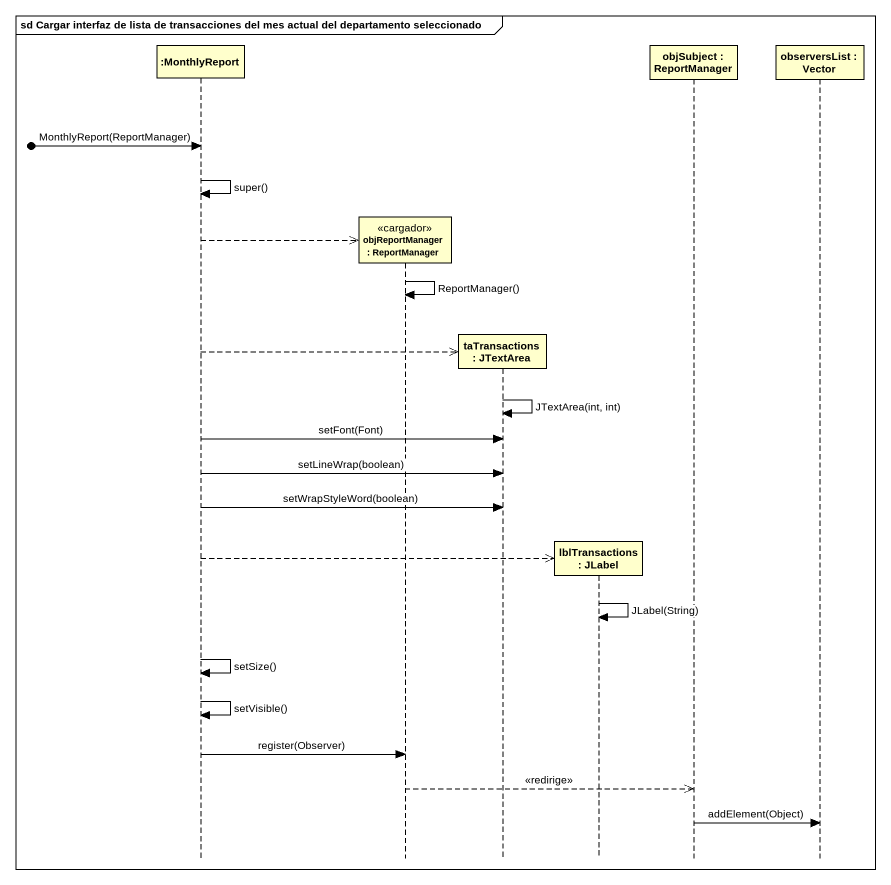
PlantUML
@startuml
mainframe sd Cargar interfaz de lista de transacciones del mes actual del departamento seleccionado
hide footbox
participant ":MonthlyReport" as MonthlyReport
participant "objReportManager : ReportManager" as objReportManager <<cargador>>
participant "taTransactions : JTextArea" as taTransactions
participant "lblTransactions : JLabel" as lblTransactions
participant "objSubject : ReportManager" as objSubject
participant "observersList : Vector" as observersList

[o-> MonthlyReport : MonthlyReport(ReportManager)
MonthlyReport -> MonthlyReport : super()
MonthlyReport -->> objReportManager **
objReportManager -> objReportManager : ReportManager()
MonthlyReport -->> taTransactions **
taTransactions -> taTransactions : JTextArea(int, int)
MonthlyReport -> taTransactions : setFont(Font)
MonthlyReport -> taTransactions : setLineWrap(boolean)
MonthlyReport -> taTransactions : setWrapStyleWord(boolean)
MonthlyReport -->> lblTransactions **
lblTransactions -> lblTransactions : JLabel(String)
MonthlyReport -> MonthlyReport : setSize()
MonthlyReport -> MonthlyReport : setVisible()
MonthlyReport -> objReportManager : register(Observer)
objReportManager -->> objSubject : <<redirige>>
objSubject -> observersList : addElement(Object)
@enduml
